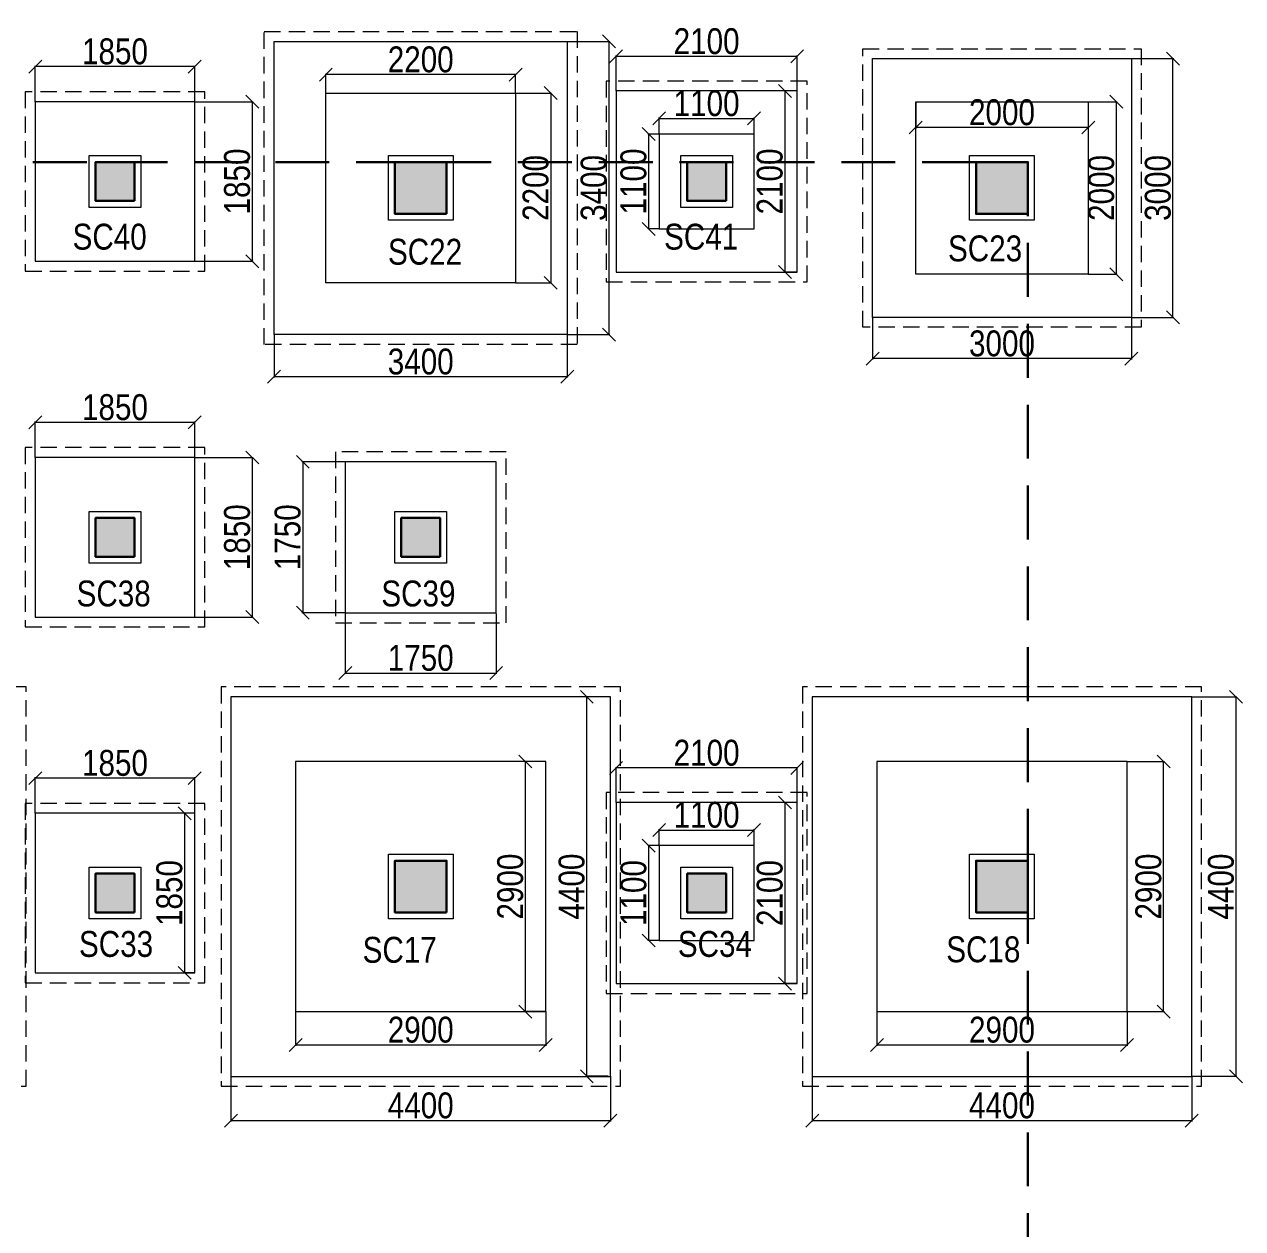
# Model space of a CAD drawing. Header units: millimetres. Extents: x 1112055 to 3390982, y -148532 to 766891.
# Drawn here: x 1999748 to 2013874, y 661146 to 675109 of the extents above; entities that cross this region are included whole.
import ezdxf

# ---------------------------------------------------------------- set-up
doc = ezdxf.new("R2010")
doc.units = ezdxf.units.MM
doc.header["$PDMODE"] = 35
doc.header["$PDSIZE"] = -25
doc.linetypes.add('DASHED2', pattern=[0.375, 0.25, -0.125])
doc.linetypes.add('Hidden', pattern=[9.525, 6.35, -3.175])
for name, color, linetype, lineweight in [('B COL. NO.', 3, 'Continuous', 20), ('B FINAL COLUMN', 1, 'Continuous', 30), ('B FOOTING', 49, 'Continuous', 20), ('B FOOTING DIM', 234, 'Continuous', 9), ('B P.C.C', 251, 'Continuous', 0)]:
    doc.layers.add(name, color=color, linetype=linetype, lineweight=lineweight)
doc.layers.add('B Pedestal', color=7, linetype='Continuous', lineweight=9, true_color=0x5c8948)
doc.layers.add('B-COL HT', color=7, linetype='Continuous', lineweight=0, true_color=0x4e4f45)
doc.styles.add('SWINC', font='swissc.ttf')
doc.dimstyles.new('BHOOMI', dxfattribs={"dimtxt": 230, "dimasz": 150, "dimexe": 10, "dimexo": 0, "dimgap": 25, "dimtad": 1, "dimdec": 0, "dimzin": 0, "dimdsep": 46, "dimtxsty": 'SWINC', "dimblk": 'OBLIQUE', "dimcen": 0.09, "dimclrd": 250, "dimclre": 250, "dimclrt": 256, "dimaunit": 1, "dimadec": 3, "dimazin": 0, "dimtfac": 1, "dimtdec": 0, "dimtofl": 0, "dimtmove": 1, "dimatfit": 3, "dimfxl": 100, "dimtolj": 1, "dimtzin": 0, "dimlwd": 9, "dimlwe": 5, "dimarcsym": 0})

# ---------------------------------------------------------------- blocks, each defined once
blk = doc.blocks.new('_Oblique')
at = {"color": 0, "linetype": 'ByBlock', "lineweight": -2}
blk.add_line((-0.5, -0.5), (0.5, 0.5), dxfattribs=at)
blk = doc.blocks.new('*D2707')
at = {"layer": 'B FOOTING DIM', "color": 250, "lineweight": 5, "ltscale": 0.5, "transparency": 16777216}
for p, q in [((2002644, 671512), (2002644, 671013)), ((2006044, 671512), (2006044, 671013)), ((2006044, 671023), (2002644, 671023))]:
    blk.add_line(p, q, dxfattribs=at)
at = {"layer": 'Defpoints', "color": 0, "transparency": 16777216}
for p in [(2002644, 671512), (2006044, 671512), (2002644, 671023)]:
    blk.add_point(p, dxfattribs=at)
at = {"layer": 'B FOOTING DIM', "color": 250, "lineweight": 5, "transparency": 16777216, "xscale": 150, "yscale": 150, "zscale": 150, "rotation": 180}
blk.add_blockref('_Oblique', (2002644, 671023), dxfattribs=at)
at = {"layer": 'B FOOTING DIM', "color": 250, "lineweight": 5, "transparency": 16777216, "xscale": 150, "yscale": 150, "zscale": 150}
blk.add_blockref('_Oblique', (2006044, 671023), dxfattribs=at)
at = {"layer": 'B FOOTING DIM', "transparency": 16777216, "insert": (2004344, 671198), "char_height": 300, "attachment_point": 5, "style": 'SWINC'}
blk.add_mtext('\\A1;3400', dxfattribs=at)
blk = doc.blocks.new('*D2708')
at = {"layer": 'B FOOTING DIM', "color": 250, "lineweight": 5, "ltscale": 0.5, "transparency": 16777216}
for p, q in [((2006044, 674912), (2006536, 674912)), ((2006526, 674912), (2006526, 671512)), ((2006044, 671512), (2006536, 671512))]:
    blk.add_line(p, q, dxfattribs=at)
at = {"layer": 'Defpoints', "color": 0, "transparency": 16777216}
for p in [(2006044, 674912), (2006044, 671512), (2006526, 671512)]:
    blk.add_point(p, dxfattribs=at)
at = {"layer": 'B FOOTING DIM', "color": 250, "lineweight": 5, "transparency": 16777216, "xscale": 150, "yscale": 150, "zscale": 150}
for p, rotation in [((2006526, 674912), 90), ((2006526, 671512), 270)]:
    blk.add_blockref('_Oblique', p, dxfattribs=dict(at, rotation=rotation))
at = {"layer": 'B FOOTING DIM', "transparency": 16777216, "insert": (2006351, 673212), "char_height": 300, "attachment_point": 5, "rotation": 90, "style": 'SWINC'}
blk.add_mtext('\\A1;3400', dxfattribs=at)
blk = doc.blocks.new('*D2709')
at = {"layer": 'B FOOTING DIM', "color": 250, "lineweight": 5, "ltscale": 0.5, "transparency": 16777216}
for p, q in [((2005444, 674312), (2005862, 674312)), ((2005852, 674312), (2005852, 672112)), ((2005444, 672112), (2005862, 672112))]:
    blk.add_line(p, q, dxfattribs=at)
at = {"layer": 'Defpoints', "color": 0, "transparency": 16777216}
for p in [(2005444, 674312), (2005444, 672112), (2005852, 672112)]:
    blk.add_point(p, dxfattribs=at)
at = {"layer": 'B FOOTING DIM', "color": 250, "lineweight": 5, "transparency": 16777216, "xscale": 150, "yscale": 150, "zscale": 150}
for p, rotation in [((2005852, 674312), 90), ((2005852, 672112), 270)]:
    blk.add_blockref('_Oblique', p, dxfattribs=dict(at, rotation=rotation))
at = {"layer": 'B FOOTING DIM', "transparency": 16777216, "insert": (2005677, 673212), "char_height": 300, "attachment_point": 5, "rotation": 90, "style": 'SWINC'}
blk.add_mtext('\\A1;2200', dxfattribs=at)
blk = doc.blocks.new('*D2710')
at = {"layer": 'B FOOTING DIM', "color": 250, "lineweight": 5, "ltscale": 0.5, "transparency": 16777216}
for p, q in [((2003244, 674312), (2003244, 674536)), ((2005444, 674526), (2003244, 674526)), ((2005444, 674312), (2005444, 674536))]:
    blk.add_line(p, q, dxfattribs=at)
at = {"layer": 'Defpoints', "color": 0, "transparency": 16777216}
for p in [(2003244, 674526), (2003244, 674312), (2005444, 674312)]:
    blk.add_point(p, dxfattribs=at)
at = {"layer": 'B FOOTING DIM', "color": 250, "lineweight": 5, "transparency": 16777216, "xscale": 150, "yscale": 150, "zscale": 150, "rotation": 180}
blk.add_blockref('_Oblique', (2003244, 674526), dxfattribs=at)
at = {"layer": 'B FOOTING DIM', "color": 250, "lineweight": 5, "transparency": 16777216, "xscale": 150, "yscale": 150, "zscale": 150}
blk.add_blockref('_Oblique', (2005444, 674526), dxfattribs=at)
at = {"layer": 'B FOOTING DIM', "transparency": 16777216, "insert": (2004344, 674701), "char_height": 300, "attachment_point": 5, "style": 'SWINC'}
blk.add_mtext('\\A1;2200', dxfattribs=at)
blk = doc.blocks.new('*D2711')
at = {"layer": 'B FOOTING DIM', "color": 250, "lineweight": 5, "ltscale": 0.5, "transparency": 16777216}
for p, q in [((2012584, 674712), (2013077, 674712)), ((2013067, 671712), (2013067, 674712)), ((2012584, 671712), (2013077, 671712))]:
    blk.add_line(p, q, dxfattribs=at)
at = {"layer": 'Defpoints', "color": 0, "transparency": 16777216}
for p in [(2012584, 674712), (2013067, 674712), (2012584, 671712)]:
    blk.add_point(p, dxfattribs=at)
at = {"layer": 'B FOOTING DIM', "color": 250, "lineweight": 5, "transparency": 16777216, "xscale": 150, "yscale": 150, "zscale": 150}
for p, rotation in [((2013067, 674712), 90), ((2013067, 671712), 270)]:
    blk.add_blockref('_Oblique', p, dxfattribs=dict(at, rotation=rotation))
at = {"layer": 'B FOOTING DIM', "transparency": 16777216, "insert": (2012892, 673212), "char_height": 300, "attachment_point": 5, "rotation": 90, "style": 'SWINC'}
blk.add_mtext('\\A1;3000', dxfattribs=at)
blk = doc.blocks.new('*D2712')
at = {"layer": 'B FOOTING DIM', "color": 250, "lineweight": 5, "ltscale": 0.5, "transparency": 16777216}
for p, q in [((2009584, 671712), (2009584, 671223)), ((2012584, 671712), (2012584, 671223)), ((2012584, 671233), (2009584, 671233))]:
    blk.add_line(p, q, dxfattribs=at)
at = {"layer": 'Defpoints', "color": 0, "transparency": 16777216}
for p in [(2009584, 671712), (2012584, 671712), (2009584, 671233)]:
    blk.add_point(p, dxfattribs=at)
at = {"layer": 'B FOOTING DIM', "color": 250, "lineweight": 5, "transparency": 16777216, "xscale": 150, "yscale": 150, "zscale": 150, "rotation": 180}
blk.add_blockref('_Oblique', (2009584, 671233), dxfattribs=at)
at = {"layer": 'B FOOTING DIM', "color": 250, "lineweight": 5, "transparency": 16777216, "xscale": 150, "yscale": 150, "zscale": 150}
blk.add_blockref('_Oblique', (2012584, 671233), dxfattribs=at)
at = {"layer": 'B FOOTING DIM', "transparency": 16777216, "insert": (2011084, 671408), "char_height": 300, "attachment_point": 5, "style": 'SWINC'}
blk.add_mtext('\\A1;3000', dxfattribs=at)
blk = doc.blocks.new('*D2713')
at = {"layer": 'B FOOTING DIM', "color": 250, "lineweight": 5, "ltscale": 0.5, "transparency": 16777216}
for p, q in [((2012084, 674212), (2012421, 674212)), ((2012411, 672212), (2012411, 674212)), ((2012084, 672212), (2012421, 672212))]:
    blk.add_line(p, q, dxfattribs=at)
at = {"layer": 'Defpoints', "color": 0, "transparency": 16777216}
for p in [(2012084, 674212), (2012411, 674212), (2012084, 672212)]:
    blk.add_point(p, dxfattribs=at)
at = {"layer": 'B FOOTING DIM', "color": 250, "lineweight": 5, "transparency": 16777216, "xscale": 150, "yscale": 150, "zscale": 150}
for p, rotation in [((2012411, 674212), 90), ((2012411, 672212), 270)]:
    blk.add_blockref('_Oblique', p, dxfattribs=dict(at, rotation=rotation))
at = {"layer": 'B FOOTING DIM', "transparency": 16777216, "insert": (2012236, 673212), "char_height": 300, "attachment_point": 5, "rotation": 90, "style": 'SWINC'}
blk.add_mtext('\\A1;2000', dxfattribs=at)
blk = doc.blocks.new('*D2714')
at = {"layer": 'B FOOTING DIM', "color": 250, "lineweight": 5, "ltscale": 0.5, "transparency": 16777216}
for p, q in [((2010084, 674212), (2010084, 673903)), ((2012084, 674212), (2012084, 673903)), ((2012084, 673913), (2010084, 673913))]:
    blk.add_line(p, q, dxfattribs=at)
at = {"layer": 'Defpoints', "color": 0, "transparency": 16777216}
for p in [(2010084, 674212), (2012084, 674212), (2010084, 673913)]:
    blk.add_point(p, dxfattribs=at)
at = {"layer": 'B FOOTING DIM', "color": 250, "lineweight": 5, "transparency": 16777216, "xscale": 150, "yscale": 150, "zscale": 150, "rotation": 180}
blk.add_blockref('_Oblique', (2010084, 673913), dxfattribs=at)
at = {"layer": 'B FOOTING DIM', "color": 250, "lineweight": 5, "transparency": 16777216, "xscale": 150, "yscale": 150, "zscale": 150}
blk.add_blockref('_Oblique', (2012084, 673913), dxfattribs=at)
at = {"layer": 'B FOOTING DIM', "transparency": 16777216, "insert": (2011084, 674088), "char_height": 300, "attachment_point": 5, "style": 'SWINC'}
blk.add_mtext('\\A1;2000', dxfattribs=at)
blk = doc.blocks.new('*D2733')
at = {"layer": 'B FOOTING DIM', "color": 250, "lineweight": 5, "ltscale": 0.5, "transparency": 16777216}
for p, q in [((2008884, 662912), (2008884, 662388)), ((2013284, 662912), (2013284, 662388)), ((2008884, 662398), (2013284, 662398))]:
    blk.add_line(p, q, dxfattribs=at)
at = {"layer": 'Defpoints', "color": 0, "transparency": 16777216}
for p in [(2008884, 662912), (2013284, 662912), (2013284, 662398)]:
    blk.add_point(p, dxfattribs=at)
at = {"layer": 'B FOOTING DIM', "color": 250, "lineweight": 5, "transparency": 16777216, "xscale": 150, "yscale": 150, "zscale": 150, "rotation": 180}
blk.add_blockref('_Oblique', (2008884, 662398), dxfattribs=at)
at = {"layer": 'B FOOTING DIM', "color": 250, "lineweight": 5, "transparency": 16777216, "xscale": 150, "yscale": 150, "zscale": 150}
blk.add_blockref('_Oblique', (2013284, 662398), dxfattribs=at)
at = {"layer": 'B FOOTING DIM', "transparency": 16777216, "insert": (2011084, 662573), "char_height": 300, "attachment_point": 5, "style": 'SWINC'}
blk.add_mtext('\\A1;4400', dxfattribs=at)
blk = doc.blocks.new('*D2734')
at = {"layer": 'B FOOTING DIM', "color": 250, "lineweight": 5, "ltscale": 0.5, "transparency": 16777216}
for p, q in [((2009634, 663662), (2009634, 663266)), ((2012534, 663662), (2012534, 663266)), ((2009634, 663276), (2012534, 663276))]:
    blk.add_line(p, q, dxfattribs=at)
at = {"layer": 'Defpoints', "color": 0, "transparency": 16777216}
for p in [(2009634, 663662), (2012534, 663662), (2012534, 663276)]:
    blk.add_point(p, dxfattribs=at)
at = {"layer": 'B FOOTING DIM', "color": 250, "lineweight": 5, "transparency": 16777216, "xscale": 150, "yscale": 150, "zscale": 150, "rotation": 180}
blk.add_blockref('_Oblique', (2009634, 663276), dxfattribs=at)
at = {"layer": 'B FOOTING DIM', "color": 250, "lineweight": 5, "transparency": 16777216, "xscale": 150, "yscale": 150, "zscale": 150}
blk.add_blockref('_Oblique', (2012534, 663276), dxfattribs=at)
at = {"layer": 'B FOOTING DIM', "transparency": 16777216, "insert": (2011084, 663451), "char_height": 300, "attachment_point": 5, "style": 'SWINC'}
blk.add_mtext('\\A1;2900', dxfattribs=at)
blk = doc.blocks.new('*D2735')
at = {"layer": 'B FOOTING DIM', "color": 250, "lineweight": 5, "ltscale": 0.5, "transparency": 16777216}
for p, q in [((2012534, 666562), (2012968, 666562)), ((2012958, 663662), (2012958, 666562)), ((2012534, 663662), (2012968, 663662))]:
    blk.add_line(p, q, dxfattribs=at)
at = {"layer": 'Defpoints', "color": 0, "transparency": 16777216}
for p in [(2012534, 666562), (2012958, 666562), (2012534, 663662)]:
    blk.add_point(p, dxfattribs=at)
at = {"layer": 'B FOOTING DIM', "color": 250, "lineweight": 5, "transparency": 16777216, "xscale": 150, "yscale": 150, "zscale": 150}
for p, rotation in [((2012958, 666562), 90), ((2012958, 663662), 270)]:
    blk.add_blockref('_Oblique', p, dxfattribs=dict(at, rotation=rotation))
at = {"layer": 'B FOOTING DIM', "transparency": 16777216, "insert": (2012783, 665112), "char_height": 300, "attachment_point": 5, "rotation": 90, "style": 'SWINC'}
blk.add_mtext('\\A1;2900', dxfattribs=at)
blk = doc.blocks.new('*D2736')
at = {"layer": 'B FOOTING DIM', "color": 250, "lineweight": 5, "ltscale": 0.5, "transparency": 16777216}
for p, q in [((2013284, 667312), (2013809, 667312)), ((2013799, 662912), (2013799, 667312)), ((2013284, 662912), (2013809, 662912))]:
    blk.add_line(p, q, dxfattribs=at)
at = {"layer": 'Defpoints', "color": 0, "transparency": 16777216}
for p in [(2013284, 667312), (2013799, 667312), (2013284, 662912)]:
    blk.add_point(p, dxfattribs=at)
at = {"layer": 'B FOOTING DIM', "color": 250, "lineweight": 5, "transparency": 16777216, "xscale": 150, "yscale": 150, "zscale": 150}
for p, rotation in [((2013799, 667312), 90), ((2013799, 662912), 270)]:
    blk.add_blockref('_Oblique', p, dxfattribs=dict(at, rotation=rotation))
at = {"layer": 'B FOOTING DIM', "transparency": 16777216, "insert": (2013624, 665112), "char_height": 300, "attachment_point": 5, "rotation": 90, "style": 'SWINC'}
blk.add_mtext('\\A1;4400', dxfattribs=at)
blk = doc.blocks.new('*D2737')
at = {"layer": 'B FOOTING DIM', "color": 250, "lineweight": 5, "ltscale": 0.5, "transparency": 16777216}
for p, q in [((2002144, 662912), (2002144, 662388)), ((2006544, 662912), (2006544, 662388)), ((2002144, 662398), (2006544, 662398))]:
    blk.add_line(p, q, dxfattribs=at)
at = {"layer": 'Defpoints', "color": 0, "transparency": 16777216}
for p in [(2002144, 662912), (2006544, 662912), (2006544, 662398)]:
    blk.add_point(p, dxfattribs=at)
at = {"layer": 'B FOOTING DIM', "color": 250, "lineweight": 5, "transparency": 16777216, "xscale": 150, "yscale": 150, "zscale": 150, "rotation": 180}
blk.add_blockref('_Oblique', (2002144, 662398), dxfattribs=at)
at = {"layer": 'B FOOTING DIM', "color": 250, "lineweight": 5, "transparency": 16777216, "xscale": 150, "yscale": 150, "zscale": 150}
blk.add_blockref('_Oblique', (2006544, 662398), dxfattribs=at)
at = {"layer": 'B FOOTING DIM', "transparency": 16777216, "insert": (2004344, 662573), "char_height": 300, "attachment_point": 5, "style": 'SWINC'}
blk.add_mtext('\\A1;4400', dxfattribs=at)
blk = doc.blocks.new('*D2738')
at = {"layer": 'B FOOTING DIM', "color": 250, "lineweight": 5, "ltscale": 0.5, "transparency": 16777216}
for p, q in [((2002894, 663662), (2002894, 663266)), ((2005794, 663662), (2005794, 663266)), ((2002894, 663276), (2005794, 663276))]:
    blk.add_line(p, q, dxfattribs=at)
at = {"layer": 'Defpoints', "color": 0, "transparency": 16777216}
for p in [(2002894, 663662), (2005794, 663662), (2005794, 663276)]:
    blk.add_point(p, dxfattribs=at)
at = {"layer": 'B FOOTING DIM', "color": 250, "lineweight": 5, "transparency": 16777216, "xscale": 150, "yscale": 150, "zscale": 150, "rotation": 180}
blk.add_blockref('_Oblique', (2002894, 663276), dxfattribs=at)
at = {"layer": 'B FOOTING DIM', "color": 250, "lineweight": 5, "transparency": 16777216, "xscale": 150, "yscale": 150, "zscale": 150}
blk.add_blockref('_Oblique', (2005794, 663276), dxfattribs=at)
at = {"layer": 'B FOOTING DIM', "transparency": 16777216, "insert": (2004344, 663451), "char_height": 300, "attachment_point": 5, "style": 'SWINC'}
blk.add_mtext('\\A1;2900', dxfattribs=at)
blk = doc.blocks.new('*D2739')
at = {"layer": 'B FOOTING DIM', "color": 250, "lineweight": 5, "ltscale": 0.5, "transparency": 16777216}
for p, q in [((2005794, 666562), (2005548, 666562)), ((2005558, 663662), (2005558, 666562)), ((2005794, 663662), (2005548, 663662))]:
    blk.add_line(p, q, dxfattribs=at)
at = {"layer": 'Defpoints', "color": 0, "transparency": 16777216}
for p in [(2005558, 666562), (2005794, 666562), (2005794, 663662)]:
    blk.add_point(p, dxfattribs=at)
at = {"layer": 'B FOOTING DIM', "color": 250, "lineweight": 5, "transparency": 16777216, "xscale": 150, "yscale": 150, "zscale": 150}
for p, rotation in [((2005558, 666562), 90), ((2005558, 663662), 270)]:
    blk.add_blockref('_Oblique', p, dxfattribs=dict(at, rotation=rotation))
at = {"layer": 'B FOOTING DIM', "transparency": 16777216, "insert": (2005383, 665112), "char_height": 300, "attachment_point": 5, "rotation": 90, "style": 'SWINC'}
blk.add_mtext('\\A1;2900', dxfattribs=at)
blk = doc.blocks.new('*D2740')
at = {"layer": 'B FOOTING DIM', "color": 250, "lineweight": 5, "ltscale": 0.5, "transparency": 16777216}
for p, q in [((2006518, 667312), (2006260, 667312)), ((2006270, 662912), (2006270, 667312)), ((2006518, 662912), (2006260, 662912))]:
    blk.add_line(p, q, dxfattribs=at)
at = {"layer": 'Defpoints', "color": 0, "transparency": 16777216}
for p in [(2006270, 667312), (2006518, 667312), (2006518, 662912)]:
    blk.add_point(p, dxfattribs=at)
at = {"layer": 'B FOOTING DIM', "color": 250, "lineweight": 5, "transparency": 16777216, "xscale": 150, "yscale": 150, "zscale": 150}
for p, rotation in [((2006270, 667312), 90), ((2006270, 662912), 270)]:
    blk.add_blockref('_Oblique', p, dxfattribs=dict(at, rotation=rotation))
at = {"layer": 'B FOOTING DIM', "transparency": 16777216, "insert": (2006095, 665112), "char_height": 300, "attachment_point": 5, "rotation": 90, "style": 'SWINC'}
blk.add_mtext('\\A1;4400', dxfattribs=at)
blk = doc.blocks.new('*D2767')
at = {"layer": 'B FOOTING DIM', "color": 250, "lineweight": 5, "ltscale": 0.5, "transparency": 16777216}
for p, q in [((1999874, 665962), (1999874, 666379)), ((2001724, 666369), (1999874, 666369)), ((2001724, 665962), (2001724, 666379))]:
    blk.add_line(p, q, dxfattribs=at)
at = {"layer": 'Defpoints', "color": 0, "transparency": 16777216}
for p in [(1999874, 666369), (1999874, 665962), (2001724, 665962)]:
    blk.add_point(p, dxfattribs=at)
at = {"layer": 'B FOOTING DIM', "color": 250, "lineweight": 5, "transparency": 16777216, "xscale": 150, "yscale": 150, "zscale": 150, "rotation": 180}
blk.add_blockref('_Oblique', (1999874, 666369), dxfattribs=at)
at = {"layer": 'B FOOTING DIM', "color": 250, "lineweight": 5, "transparency": 16777216, "xscale": 150, "yscale": 150, "zscale": 150}
blk.add_blockref('_Oblique', (2001724, 666369), dxfattribs=at)
at = {"layer": 'B FOOTING DIM', "transparency": 16777216, "insert": (2000799, 666544), "char_height": 300, "attachment_point": 5, "style": 'SWINC'}
blk.add_mtext('\\A1;1850', dxfattribs=at)
blk = doc.blocks.new('*D2768')
at = {"layer": 'B FOOTING DIM', "color": 250, "lineweight": 5, "ltscale": 0.5, "transparency": 16777216}
for p, q in [((2001724, 665962), (2001596, 665962)), ((2001606, 665962), (2001606, 664112)), ((2001724, 664112), (2001596, 664112))]:
    blk.add_line(p, q, dxfattribs=at)
at = {"layer": 'Defpoints', "color": 0, "transparency": 16777216}
for p in [(2001724, 665962), (2001606, 664112), (2001724, 664112)]:
    blk.add_point(p, dxfattribs=at)
at = {"layer": 'B FOOTING DIM', "color": 250, "lineweight": 5, "transparency": 16777216, "xscale": 150, "yscale": 150, "zscale": 150}
for p, rotation in [((2001606, 665962), 90), ((2001606, 664112), 270)]:
    blk.add_blockref('_Oblique', p, dxfattribs=dict(at, rotation=rotation))
at = {"layer": 'B FOOTING DIM', "transparency": 16777216, "insert": (2001431, 665037), "char_height": 300, "attachment_point": 5, "rotation": 90, "style": 'SWINC'}
blk.add_mtext('\\A1;1850', dxfattribs=at)
blk = doc.blocks.new('*D2769')
at = {"layer": 'B FOOTING DIM', "color": 250, "lineweight": 5, "ltscale": 0.5, "transparency": 16777216}
for p, q in [((1999874, 670087), (1999874, 670504)), ((2001724, 670494), (1999874, 670494)), ((2001724, 670087), (2001724, 670504))]:
    blk.add_line(p, q, dxfattribs=at)
at = {"layer": 'Defpoints', "color": 0, "transparency": 16777216}
for p in [(1999874, 670494), (1999874, 670087), (2001724, 670087)]:
    blk.add_point(p, dxfattribs=at)
at = {"layer": 'B FOOTING DIM', "color": 250, "lineweight": 5, "transparency": 16777216, "xscale": 150, "yscale": 150, "zscale": 150, "rotation": 180}
blk.add_blockref('_Oblique', (1999874, 670494), dxfattribs=at)
at = {"layer": 'B FOOTING DIM', "color": 250, "lineweight": 5, "transparency": 16777216, "xscale": 150, "yscale": 150, "zscale": 150}
blk.add_blockref('_Oblique', (2001724, 670494), dxfattribs=at)
at = {"layer": 'B FOOTING DIM', "transparency": 16777216, "insert": (2000799, 670669), "char_height": 300, "attachment_point": 5, "style": 'SWINC'}
blk.add_mtext('\\A1;1850', dxfattribs=at)
blk = doc.blocks.new('*D2770')
at = {"layer": 'B FOOTING DIM', "color": 250, "lineweight": 5, "ltscale": 0.5, "transparency": 16777216}
for p, q in [((2001724, 670087), (2002401, 670087)), ((2002391, 670087), (2002391, 668237)), ((2001724, 668237), (2002401, 668237))]:
    blk.add_line(p, q, dxfattribs=at)
at = {"layer": 'Defpoints', "color": 0, "transparency": 16777216}
for p in [(2001724, 670087), (2001724, 668237), (2002391, 668237)]:
    blk.add_point(p, dxfattribs=at)
at = {"layer": 'B FOOTING DIM', "color": 250, "lineweight": 5, "transparency": 16777216, "xscale": 150, "yscale": 150, "zscale": 150}
for p, rotation in [((2002391, 670087), 90), ((2002391, 668237), 270)]:
    blk.add_blockref('_Oblique', p, dxfattribs=dict(at, rotation=rotation))
at = {"layer": 'B FOOTING DIM', "transparency": 16777216, "insert": (2002216, 669162), "char_height": 300, "attachment_point": 5, "rotation": 90, "style": 'SWINC'}
blk.add_mtext('\\A1;1850', dxfattribs=at)
blk = doc.blocks.new('*D2771')
at = {"layer": 'B FOOTING DIM', "color": 250, "lineweight": 5, "ltscale": 0.5, "transparency": 16777216}
for p, q in [((1999874, 674212), (1999874, 674629)), ((2001724, 674619), (1999874, 674619)), ((2001724, 674212), (2001724, 674629))]:
    blk.add_line(p, q, dxfattribs=at)
at = {"layer": 'Defpoints', "color": 0, "transparency": 16777216}
for p in [(1999874, 674619), (1999874, 674212), (2001724, 674212)]:
    blk.add_point(p, dxfattribs=at)
at = {"layer": 'B FOOTING DIM', "color": 250, "lineweight": 5, "transparency": 16777216, "xscale": 150, "yscale": 150, "zscale": 150, "rotation": 180}
blk.add_blockref('_Oblique', (1999874, 674619), dxfattribs=at)
at = {"layer": 'B FOOTING DIM', "color": 250, "lineweight": 5, "transparency": 16777216, "xscale": 150, "yscale": 150, "zscale": 150}
blk.add_blockref('_Oblique', (2001724, 674619), dxfattribs=at)
at = {"layer": 'B FOOTING DIM', "transparency": 16777216, "insert": (2000799, 674794), "char_height": 300, "attachment_point": 5, "style": 'SWINC'}
blk.add_mtext('\\A1;1850', dxfattribs=at)
blk = doc.blocks.new('*D2772')
at = {"layer": 'B FOOTING DIM', "color": 250, "lineweight": 5, "ltscale": 0.5, "transparency": 16777216}
for p, q in [((2001724, 674212), (2002401, 674212)), ((2002391, 674212), (2002391, 672362)), ((2001724, 672362), (2002401, 672362))]:
    blk.add_line(p, q, dxfattribs=at)
at = {"layer": 'Defpoints', "color": 0, "transparency": 16777216}
for p in [(2001724, 674212), (2001724, 672362), (2002391, 672362)]:
    blk.add_point(p, dxfattribs=at)
at = {"layer": 'B FOOTING DIM', "color": 250, "lineweight": 5, "transparency": 16777216, "xscale": 150, "yscale": 150, "zscale": 150}
for p, rotation in [((2002391, 674212), 90), ((2002391, 672362), 270)]:
    blk.add_blockref('_Oblique', p, dxfattribs=dict(at, rotation=rotation))
at = {"layer": 'B FOOTING DIM', "transparency": 16777216, "insert": (2002216, 673287), "char_height": 300, "attachment_point": 5, "rotation": 90, "style": 'SWINC'}
blk.add_mtext('\\A1;1850', dxfattribs=at)
blk = doc.blocks.new('*D2777')
at = {"layer": 'B FOOTING DIM', "color": 250, "lineweight": 5, "ltscale": 0.5, "transparency": 16777216}
for p, q in [((2006609, 666087), (2006609, 666497)), ((2008709, 666487), (2006609, 666487)), ((2008709, 666087), (2008709, 666497))]:
    blk.add_line(p, q, dxfattribs=at)
at = {"layer": 'Defpoints', "color": 0, "transparency": 16777216}
for p in [(2006609, 666487), (2006609, 666087), (2008709, 666087)]:
    blk.add_point(p, dxfattribs=at)
at = {"layer": 'B FOOTING DIM', "color": 250, "lineweight": 5, "transparency": 16777216, "xscale": 150, "yscale": 150, "zscale": 150, "rotation": 180}
blk.add_blockref('_Oblique', (2006609, 666487), dxfattribs=at)
at = {"layer": 'B FOOTING DIM', "color": 250, "lineweight": 5, "transparency": 16777216, "xscale": 150, "yscale": 150, "zscale": 150}
blk.add_blockref('_Oblique', (2008709, 666487), dxfattribs=at)
at = {"layer": 'B FOOTING DIM', "transparency": 16777216, "insert": (2007659, 666662), "char_height": 300, "attachment_point": 5, "style": 'SWINC'}
blk.add_mtext('\\A1;2100', dxfattribs=at)
blk = doc.blocks.new('*D2778')
at = {"layer": 'B FOOTING DIM', "color": 250, "lineweight": 5, "ltscale": 0.5, "transparency": 16777216}
for p, q in [((2008709, 666087), (2008557, 666087)), ((2008567, 666087), (2008567, 663987)), ((2008709, 663987), (2008557, 663987))]:
    blk.add_line(p, q, dxfattribs=at)
at = {"layer": 'Defpoints', "color": 0, "transparency": 16777216}
for p in [(2008709, 666087), (2008567, 663987), (2008709, 663987)]:
    blk.add_point(p, dxfattribs=at)
at = {"layer": 'B FOOTING DIM', "color": 250, "lineweight": 5, "transparency": 16777216, "xscale": 150, "yscale": 150, "zscale": 150}
for p, rotation in [((2008567, 666087), 90), ((2008567, 663987), 270)]:
    blk.add_blockref('_Oblique', p, dxfattribs=dict(at, rotation=rotation))
at = {"layer": 'B FOOTING DIM', "transparency": 16777216, "insert": (2008392, 665037), "char_height": 300, "attachment_point": 5, "rotation": 90, "style": 'SWINC'}
blk.add_mtext('\\A1;2100', dxfattribs=at)
blk = doc.blocks.new('*D2779')
at = {"layer": 'B FOOTING DIM', "color": 250, "lineweight": 5, "ltscale": 0.5, "transparency": 16777216}
for p, q in [((2006609, 674337), (2006609, 674747)), ((2008709, 674737), (2006609, 674737)), ((2008709, 674337), (2008709, 674747))]:
    blk.add_line(p, q, dxfattribs=at)
at = {"layer": 'Defpoints', "color": 0, "transparency": 16777216}
for p in [(2006609, 674737), (2006609, 674337), (2008709, 674337)]:
    blk.add_point(p, dxfattribs=at)
at = {"layer": 'B FOOTING DIM', "color": 250, "lineweight": 5, "transparency": 16777216, "xscale": 150, "yscale": 150, "zscale": 150, "rotation": 180}
blk.add_blockref('_Oblique', (2006609, 674737), dxfattribs=at)
at = {"layer": 'B FOOTING DIM', "color": 250, "lineweight": 5, "transparency": 16777216, "xscale": 150, "yscale": 150, "zscale": 150}
blk.add_blockref('_Oblique', (2008709, 674737), dxfattribs=at)
at = {"layer": 'B FOOTING DIM', "transparency": 16777216, "insert": (2007659, 674912), "char_height": 300, "attachment_point": 5, "style": 'SWINC'}
blk.add_mtext('\\A1;2100', dxfattribs=at)
blk = doc.blocks.new('*D2780')
at = {"layer": 'B FOOTING DIM', "color": 250, "lineweight": 5, "ltscale": 0.5, "transparency": 16777216}
for p, q in [((2008709, 674337), (2008557, 674337)), ((2008567, 674337), (2008567, 672237)), ((2008709, 672237), (2008557, 672237))]:
    blk.add_line(p, q, dxfattribs=at)
at = {"layer": 'Defpoints', "color": 0, "transparency": 16777216}
for p in [(2008709, 674337), (2008567, 672237), (2008709, 672237)]:
    blk.add_point(p, dxfattribs=at)
at = {"layer": 'B FOOTING DIM', "color": 250, "lineweight": 5, "transparency": 16777216, "xscale": 150, "yscale": 150, "zscale": 150}
for p, rotation in [((2008567, 674337), 90), ((2008567, 672237), 270)]:
    blk.add_blockref('_Oblique', p, dxfattribs=dict(at, rotation=rotation))
at = {"layer": 'B FOOTING DIM', "transparency": 16777216, "insert": (2008392, 673287), "char_height": 300, "attachment_point": 5, "rotation": 90, "style": 'SWINC'}
blk.add_mtext('\\A1;2100', dxfattribs=at)
blk = doc.blocks.new('*D2785')
at = {"layer": 'B FOOTING DIM', "color": 250, "lineweight": 5, "ltscale": 0.5, "transparency": 16777216}
for p, q in [((2007109, 665587), (2007109, 665778)), ((2007109, 665768), (2008209, 665768)), ((2008209, 665587), (2008209, 665778))]:
    blk.add_line(p, q, dxfattribs=at)
at = {"layer": 'Defpoints', "color": 0, "transparency": 16777216}
for p in [(2008209, 665768), (2007109, 665587), (2008209, 665587)]:
    blk.add_point(p, dxfattribs=at)
at = {"layer": 'B FOOTING DIM', "color": 250, "lineweight": 5, "transparency": 16777216, "xscale": 150, "yscale": 150, "zscale": 150, "rotation": 180}
blk.add_blockref('_Oblique', (2007109, 665768), dxfattribs=at)
at = {"layer": 'B FOOTING DIM', "color": 250, "lineweight": 5, "transparency": 16777216, "xscale": 150, "yscale": 150, "zscale": 150}
blk.add_blockref('_Oblique', (2008209, 665768), dxfattribs=at)
at = {"layer": 'B FOOTING DIM', "transparency": 16777216, "insert": (2007659, 665943), "char_height": 300, "attachment_point": 5, "style": 'SWINC'}
blk.add_mtext('\\A1;1100', dxfattribs=at)
blk = doc.blocks.new('*D2786')
at = {"layer": 'B FOOTING DIM', "color": 250, "lineweight": 5, "ltscale": 0.5, "transparency": 16777216}
for p, q in [((2007109, 665587), (2006977, 665587)), ((2006987, 665587), (2006987, 664487)), ((2007109, 664487), (2006977, 664487))]:
    blk.add_line(p, q, dxfattribs=at)
at = {"layer": 'Defpoints', "color": 0, "transparency": 16777216}
for p in [(2007109, 665587), (2006987, 664487), (2007109, 664487)]:
    blk.add_point(p, dxfattribs=at)
at = {"layer": 'B FOOTING DIM', "color": 250, "lineweight": 5, "transparency": 16777216, "xscale": 150, "yscale": 150, "zscale": 150}
for p, rotation in [((2006987, 665587), 90), ((2006987, 664487), 270)]:
    blk.add_blockref('_Oblique', p, dxfattribs=dict(at, rotation=rotation))
at = {"layer": 'B FOOTING DIM', "transparency": 16777216, "insert": (2006812, 665037), "char_height": 300, "attachment_point": 5, "rotation": 90, "style": 'SWINC'}
blk.add_mtext('\\A1;1100', dxfattribs=at)
blk = doc.blocks.new('*D2787')
at = {"layer": 'B FOOTING DIM', "color": 250, "lineweight": 5, "ltscale": 0.5, "transparency": 16777216}
for p, q in [((2007109, 673837), (2007109, 674028)), ((2007109, 674018), (2008209, 674018)), ((2008209, 673837), (2008209, 674028))]:
    blk.add_line(p, q, dxfattribs=at)
at = {"layer": 'Defpoints', "color": 0, "transparency": 16777216}
for p in [(2008209, 674018), (2007109, 673837), (2008209, 673837)]:
    blk.add_point(p, dxfattribs=at)
at = {"layer": 'B FOOTING DIM', "color": 250, "lineweight": 5, "transparency": 16777216, "xscale": 150, "yscale": 150, "zscale": 150, "rotation": 180}
blk.add_blockref('_Oblique', (2007109, 674018), dxfattribs=at)
at = {"layer": 'B FOOTING DIM', "color": 250, "lineweight": 5, "transparency": 16777216, "xscale": 150, "yscale": 150, "zscale": 150}
blk.add_blockref('_Oblique', (2008209, 674018), dxfattribs=at)
at = {"layer": 'B FOOTING DIM', "transparency": 16777216, "insert": (2007659, 674193), "char_height": 300, "attachment_point": 5, "style": 'SWINC'}
blk.add_mtext('\\A1;1100', dxfattribs=at)
blk = doc.blocks.new('*D2788')
at = {"layer": 'B FOOTING DIM', "color": 250, "lineweight": 5, "ltscale": 0.5, "transparency": 16777216}
for p, q in [((2007109, 673837), (2006977, 673837)), ((2006987, 673837), (2006987, 672737)), ((2007109, 672737), (2006977, 672737))]:
    blk.add_line(p, q, dxfattribs=at)
at = {"layer": 'Defpoints', "color": 0, "transparency": 16777216}
for p in [(2007109, 673837), (2006987, 672737), (2007109, 672737)]:
    blk.add_point(p, dxfattribs=at)
at = {"layer": 'B FOOTING DIM', "color": 250, "lineweight": 5, "transparency": 16777216, "xscale": 150, "yscale": 150, "zscale": 150}
for p, rotation in [((2006987, 673837), 90), ((2006987, 672737), 270)]:
    blk.add_blockref('_Oblique', p, dxfattribs=dict(at, rotation=rotation))
at = {"layer": 'B FOOTING DIM', "transparency": 16777216, "insert": (2006812, 673287), "char_height": 300, "attachment_point": 5, "rotation": 90, "style": 'SWINC'}
blk.add_mtext('\\A1;1100', dxfattribs=at)
blk = doc.blocks.new('*D2833')
at = {"layer": 'B FOOTING DIM', "color": 250, "lineweight": 5, "ltscale": 0.5, "transparency": 16777216}
for p, q in [((2003469, 668280), (2003469, 667577)), ((2005219, 668280), (2005219, 667577)), ((2003469, 667587), (2005219, 667587))]:
    blk.add_line(p, q, dxfattribs=at)
at = {"layer": 'Defpoints', "color": 0, "transparency": 16777216}
for p in [(2003469, 668280), (2005219, 668280), (2005219, 667587)]:
    blk.add_point(p, dxfattribs=at)
at = {"layer": 'B FOOTING DIM', "color": 250, "lineweight": 5, "transparency": 16777216, "xscale": 150, "yscale": 150, "zscale": 150, "rotation": 180}
blk.add_blockref('_Oblique', (2003469, 667587), dxfattribs=at)
at = {"layer": 'B FOOTING DIM', "color": 250, "lineweight": 5, "transparency": 16777216, "xscale": 150, "yscale": 150, "zscale": 150}
blk.add_blockref('_Oblique', (2005219, 667587), dxfattribs=at)
at = {"layer": 'B FOOTING DIM', "transparency": 16777216, "insert": (2004344, 667762), "char_height": 300, "attachment_point": 5, "style": 'SWINC'}
blk.add_mtext('\\A1;1750', dxfattribs=at)
blk = doc.blocks.new('*D2834')
at = {"layer": 'B FOOTING DIM', "color": 250, "lineweight": 5, "ltscale": 0.5, "transparency": 16777216}
for p, q in [((2003469, 670037), (2002967, 670037)), ((2002977, 670037), (2002977, 668287)), ((2003469, 668287), (2002967, 668287))]:
    blk.add_line(p, q, dxfattribs=at)
at = {"layer": 'Defpoints', "color": 0, "transparency": 16777216}
for p in [(2003469, 670037), (2002977, 668287), (2003469, 668287)]:
    blk.add_point(p, dxfattribs=at)
at = {"layer": 'B FOOTING DIM', "color": 250, "lineweight": 5, "transparency": 16777216, "xscale": 150, "yscale": 150, "zscale": 150}
for p, rotation in [((2002977, 670037), 90), ((2002977, 668287), 270)]:
    blk.add_blockref('_Oblique', p, dxfattribs=dict(at, rotation=rotation))
at = {"layer": 'B FOOTING DIM', "transparency": 16777216, "insert": (2002802, 669162), "char_height": 300, "attachment_point": 5, "rotation": 90, "style": 'SWINC'}
blk.add_mtext('\\A1;1750', dxfattribs=at)

msp = doc.modelspace()

# ---------------------------------------------------------------- hatches: boundary and pattern name
at = {"layer": 'B-COL HT', "lineweight": 0}
h = msp.add_hatch(color=250, dxfattribs=at)
h.dxf.hatch_style = 1
h.paths.add_polyline_path([(2000574.1, 673061.9), (2000574.1, 673511.9), (2001024.1, 673511.9), (2001024.1, 673061.9)])
h = msp.add_hatch(color=250, dxfattribs=at)
h.dxf.hatch_style = 1
h.paths.add_polyline_path([(2004644.1, 672911.9), (2004044.1, 672911.9), (2004044.1, 673511.9), (2004644.1, 673511.9)])
h = msp.add_hatch(color=250, dxfattribs=at)
h.dxf.hatch_style = 1
h.paths.add_polyline_path([(2007434.1, 673061.9), (2007434.1, 673511.9), (2007884.1, 673511.9), (2007884.1, 673061.9)])
h = msp.add_hatch(color=250, dxfattribs=at)
h.dxf.hatch_style = 1
h.paths.add_polyline_path([(2011384.1, 672911.9), (2010784.1, 672911.9), (2010784.1, 673511.9), (2011384.1, 673511.9)])
h = msp.add_hatch(color=250, dxfattribs=at)
h.dxf.hatch_style = 1
h.paths.add_polyline_path([(2000574.1, 668936.9), (2000574.1, 669386.9), (2001024.1, 669386.9), (2001024.1, 668936.9)])
h = msp.add_hatch(color=250, dxfattribs=at)
h.dxf.hatch_style = 1
h.paths.add_polyline_path([(2004119.1, 668936.9), (2004119.1, 669386.9), (2004569.1, 669386.9), (2004569.1, 668936.9)])
h = msp.add_hatch(color=250, dxfattribs=at)
h.dxf.hatch_style = 1
h.paths.add_polyline_path([(2004644.1, 664811.9), (2004044.1, 664811.9), (2004044.1, 665411.9), (2004644.1, 665411.9)])
h = msp.add_hatch(color=250, dxfattribs=at)
h.dxf.hatch_style = 1
h.paths.add_polyline_path([(2011384.1, 664811.9), (2010784.1, 664811.9), (2010784.1, 665411.9), (2011384.1, 665411.9)])
h = msp.add_hatch(color=250, dxfattribs=at)
h.dxf.hatch_style = 1
h.paths.add_polyline_path([(2000574.1, 664811.9), (2000574.1, 665261.9), (2001024.1, 665261.9), (2001024.1, 664811.9)])
h = msp.add_hatch(color=250, dxfattribs=at)
h.dxf.hatch_style = 1
h.paths.add_polyline_path([(2007434.1, 664811.9), (2007434.1, 665261.9), (2007884.1, 665261.9), (2007884.1, 664811.9)])

# ---------------------------------------------------------------- linework, layer by layer
at = {"color": 16, "linetype": 'DASHED2', "lineweight": 30, "ltscale": 2500}
msp.add_lwpolyline([(1985784.1, 673511.9), (2011384.1, 673511.9), (2011384.1, 645561.9), (2013784.1, 645561.9), (2013784.1, 645111.9), (1985784.1, 645111.9), (1985784.1, 673511.9)], dxfattribs=at)
at = {"layer": 'B FINAL COLUMN', "color": 11, "lineweight": 30}
for points in [[(2001024.1, 673061.9), (2000574.1, 673061.9), (2000574.1, 673511.9), (2001024.1, 673511.9)], [(2007884.1, 673061.9), (2007434.1, 673061.9), (2007434.1, 673511.9), (2007884.1, 673511.9)], [(2001024.1, 668936.9), (2000574.1, 668936.9), (2000574.1, 669386.9), (2001024.1, 669386.9)], [(2001024.1, 664811.9), (2000574.1, 664811.9), (2000574.1, 665261.9), (2001024.1, 665261.9)], [(2007884.1, 664811.9), (2007434.1, 664811.9), (2007434.1, 665261.9), (2007884.1, 665261.9)]]:
    msp.add_lwpolyline(points, close=True, dxfattribs=at)
at = {"layer": 'B FINAL COLUMN', "color": 1, "lineweight": 30}
for points in [[(2004644.1, 672911.9), (2004044.1, 672911.9), (2004044.1, 673511.9), (2004644.1, 673511.9)], [(2011384.1, 672911.9), (2010784.1, 672911.9), (2010784.1, 673511.9), (2011384.1, 673511.9)], [(2004644.1, 664811.9), (2004044.1, 664811.9), (2004044.1, 665411.9), (2004644.1, 665411.9)], [(2011384.1, 664811.9), (2010784.1, 664811.9), (2010784.1, 665411.9), (2011384.1, 665411.9)]]:
    msp.add_lwpolyline(points, close=True, dxfattribs=at)
at = {"layer": 'B FINAL COLUMN', "color": 5, "lineweight": 30}
msp.add_lwpolyline([(2004569.1, 668936.9), (2004119.1, 668936.9), (2004119.1, 669386.9), (2004569.1, 669386.9)], close=True, dxfattribs=at)
at = {"layer": 'B FOOTING'}
for points in [[(2002644.1, 674911.9), (2006044.1, 674911.9), (2006044.1, 671511.9), (2002644.1, 671511.9)], [(2009584.1, 674711.9), (2012584.1, 674711.9), (2012584.1, 671711.9), (2009584.1, 671711.9)], [(2003244.1, 674311.9), (2005444.1, 674311.9), (2005444.1, 672111.9), (2003244.1, 672111.9)], [(2006609.1, 672236.9), (2008709.1, 672236.9), (2008709.1, 674336.9), (2006609.1, 674336.9)], [(1999874.1, 672361.9), (2001724.1, 672361.9), (2001724.1, 674211.9), (1999874.1, 674211.9)], [(2010084.1, 674211.9), (2012084.1, 674211.9), (2012084.1, 672211.9), (2010084.1, 672211.9)], [(2007109.1, 672736.9), (2008209.1, 672736.9), (2008209.1, 673836.9), (2007109.1, 673836.9)], [(1999874.1, 668236.9), (2001724.1, 668236.9), (2001724.1, 670086.9), (1999874.1, 670086.9)], [(2003469.1, 668286.9), (2005219.1, 668286.9), (2005219.1, 670036.9), (2003469.1, 670036.9)], [(2002144.1, 662911.9), (2006544.1, 662911.9), (2006544.1, 667311.9), (2002144.1, 667311.9)], [(2008884.1, 662911.9), (2013284.1, 662911.9), (2013284.1, 667311.9), (2008884.1, 667311.9)], [(2002894.1, 663661.9), (2005794.1, 663661.9), (2005794.1, 666561.9), (2002894.1, 666561.9)], [(2009634.1, 663661.9), (2012534.1, 663661.9), (2012534.1, 666561.9), (2009634.1, 666561.9)], [(2006609.1, 663986.9), (2008709.1, 663986.9), (2008709.1, 666086.9), (2006609.1, 666086.9)], [(1999874.1, 664111.9), (2001724.1, 664111.9), (2001724.1, 665961.9), (1999874.1, 665961.9)], [(2007109.1, 664486.9), (2008209.1, 664486.9), (2008209.1, 665586.9), (2007109.1, 665586.9)]]:
    msp.add_lwpolyline(points, close=True, dxfattribs=at)
at = {"layer": 'B P.C.C', "color": 250, "linetype": 'Hidden', "lineweight": 0, "ltscale": 30}
for points in [[(2002529.1, 675026.9), (2006159.1, 675026.9), (2006159.1, 671396.9), (2002529.1, 671396.9)], [(2009469.1, 674826.9), (2012699.1, 674826.9), (2012699.1, 671596.9), (2009469.1, 671596.9)], [(2006494.1, 672121.9), (2008824.1, 672121.9), (2008824.1, 674451.9), (2006494.1, 674451.9)], [(1999759.1, 672246.9), (2001839.1, 672246.9), (2001839.1, 674326.9), (1999759.1, 674326.9)], [(1999759.1, 668121.9), (2001839.1, 668121.9), (2001839.1, 670201.9), (1999759.1, 670201.9)], [(2003354.1, 668171.9), (2005334.1, 668171.9), (2005334.1, 670151.9), (2003354.1, 670151.9)], [(1995139.1, 662796.9), (1999769.1, 662796.9), (1999769.1, 667426.9), (1995139.1, 667426.9)], [(2002029.1, 662796.9), (2006659.1, 662796.9), (2006659.1, 667426.9), (2002029.1, 667426.9)], [(2008769.1, 662796.9), (2013399.1, 662796.9), (2013399.1, 667426.9), (2008769.1, 667426.9)], [(2006494.1, 663871.9), (2008824.1, 663871.9), (2008824.1, 666201.9), (2006494.1, 666201.9)], [(1999759.1, 663996.9), (2001839.1, 663996.9), (2001839.1, 666076.9), (1999759.1, 666076.9)]]:
    msp.add_lwpolyline(points, close=True, dxfattribs=at)
at = {"layer": 'B Pedestal', "color": 87, "lineweight": 9}
for points in [[(2001099.1, 672986.9), (2000499.1, 672986.9), (2000499.1, 673586.9), (2001099.1, 673586.9)], [(2004719.1, 672836.9), (2003969.1, 672836.9), (2003969.1, 673586.9), (2004719.1, 673586.9)], [(2007959.1, 672986.9), (2007359.1, 672986.9), (2007359.1, 673586.9), (2007959.1, 673586.9)], [(2011459.1, 672836.9), (2010709.1, 672836.9), (2010709.1, 673586.9), (2011459.1, 673586.9)], [(2001099.1, 668861.9), (2000499.1, 668861.9), (2000499.1, 669461.9), (2001099.1, 669461.9)], [(2004644.1, 668861.9), (2004044.1, 668861.9), (2004044.1, 669461.9), (2004644.1, 669461.9)], [(2004719.1, 664736.9), (2003969.1, 664736.9), (2003969.1, 665486.9), (2004719.1, 665486.9)], [(2011459.1, 664736.9), (2010709.1, 664736.9), (2010709.1, 665486.9), (2011459.1, 665486.9)], [(2001099.1, 664736.9), (2000499.1, 664736.9), (2000499.1, 665336.9), (2001099.1, 665336.9)], [(2007959.1, 664736.9), (2007359.1, 664736.9), (2007359.1, 665336.9), (2007959.1, 665336.9)]]:
    msp.add_lwpolyline(points, close=True, dxfattribs=at)

# ---------------------------------------------------------------- texts
at = {"layer": 'B COL. NO.', "style": 'SWINC'}
for s, p in [('SC40', (2000307.6, 672497.3)), ('SC41', (2007166.3, 672497.3)), ('SC22', (2003964.6, 672322.7)), ('SC23', (2010458.4, 672361.3)), ('SC38', (2000354.1, 668360.3)), ('SC39', (2003887.7, 668360.3)), ('SC33', (2000382, 664297)), ('SC17', (2003670.9, 664229)), ('SC34', (2007325.8, 664297)), ('SC18', (2010438.2, 664234.5))]:
    msp.add_text(s, height=300, dxfattribs=at).set_placement(p)

# ---------------------------------------------------------------- dimensions: what is measured, and where the dimension line sits
at = {"layer": 'B FOOTING DIM', "color": 250, "ltscale": 0.5}
for base, p1, p2, picture, middle in [((2006609.1, 674736.9), (2008709.1, 674336.9), (2006609.1, 674336.9), '*D2779', (2007659.1, 674911.9)), ((1999874.1, 674618.7), (2001724.1, 674211.9), (1999874.1, 674211.9), '*D2771', (2000799.1, 674793.7)), ((2003244.1, 674525.8), (2005444.1, 674311.9), (2003244.1, 674311.9), '*D2710', (2004344.1, 674700.8)), ((2008209.1, 674017.7), (2007109.1, 673836.9), (2008209.1, 673836.9), '*D2787', (2007659.1, 674192.7)), ((2010084.1, 673913.5), (2012084.1, 674211.9), (2010084.1, 674211.9), '*D2714', (2011084.1, 674088.5)), ((2009584.1, 671232.6), (2012584.1, 671711.9), (2009584.1, 671711.9), '*D2712', (2011084.1, 671407.6)), ((2002644.1, 671023.4), (2006044.1, 671511.9), (2002644.1, 671511.9), '*D2707', (2004344.1, 671198.4)), ((1999874.1, 670493.7), (2001724.1, 670086.9), (1999874.1, 670086.9), '*D2769', (2000799.1, 670668.7)), ((2005219.1, 667586.6), (2003469.1, 668280.1), (2005219.1, 668280.1), '*D2833', (2004344.1, 667761.6)), ((2006609.1, 666486.9), (2008709.1, 666086.9), (2006609.1, 666086.9), '*D2777', (2007659.1, 666661.9)), ((1999874.1, 666368.7), (2001724.1, 665961.9), (1999874.1, 665961.9), '*D2767', (2000799.1, 666543.7)), ((2008209.1, 665767.7), (2007109.1, 665586.9), (2008209.1, 665586.9), '*D2785', (2007659.1, 665942.7)), ((2005794.1, 663276.5), (2002894.1, 663661.9), (2005794.1, 663661.9), '*D2738', (2004344.1, 663451.5)), ((2012534.1, 663276.5), (2009634.1, 663661.9), (2012534.1, 663661.9), '*D2734', (2011084.1, 663451.5)), ((2006544.1, 662398), (2002144.1, 662911.9), (2006544.1, 662911.9), '*D2737', (2004344.1, 662573)), ((2013284.1, 662398), (2008884.1, 662911.9), (2013284.1, 662911.9), '*D2733', (2011084.1, 662573))]:
    dim = msp.add_linear_dim(base=base, p1=p1, p2=p2, dimstyle='BHOOMI', override={"dimtxt": 300, "dimlwd": 5}, dxfattribs=at)
    dim.commit()
    dim.dimension.update_dxf_attribs({"geometry": picture, "text_midpoint": middle})
for base, p1, p2, picture, middle in [((2006525.7, 671511.9), (2006044.1, 674911.9), (2006044.1, 671511.9), '*D2708', (2006350.7, 673211.9)), ((2013066.5, 674711.9), (2012584.1, 671711.9), (2012584.1, 674711.9), '*D2711', (2012891.5, 673211.9)), ((2005852, 672111.9), (2005444.1, 674311.9), (2005444.1, 672111.9), '*D2709', (2005677, 673211.9)), ((2008567, 672236.9), (2008709.1, 674336.9), (2008709.1, 672236.9), '*D2780', (2008392, 673286.9)), ((2002391.3, 672361.9), (2001724.1, 674211.9), (2001724.1, 672361.9), '*D2772', (2002216.3, 673286.9)), ((2012411.2, 674211.9), (2012084.1, 672211.9), (2012084.1, 674211.9), '*D2713', (2012236.2, 673211.9)), ((2006986.6, 672736.9), (2007109.1, 673836.9), (2007109.1, 672736.9), '*D2788', (2006811.6, 673286.9)), ((2002391.3, 668236.9), (2001724.1, 670086.9), (2001724.1, 668236.9), '*D2770', (2002216.3, 669161.9)), ((2002976.6, 668286.9), (2003469.1, 670036.9), (2003469.1, 668286.9), '*D2834', (2002801.6, 669161.9)), ((2006270, 667311.9), (2006518.4, 662911.9), (2006518.4, 667311.9), '*D2740', (2006095, 665111.9)), ((2013799.5, 667311.9), (2013284.1, 662911.9), (2013284.1, 667311.9), '*D2736', (2013624.5, 665111.9)), ((2005558.3, 666561.9), (2005794.1, 663661.9), (2005794.1, 666561.9), '*D2739', (2005383.3, 665111.9)), ((2012958.2, 666561.9), (2012534.1, 663661.9), (2012534.1, 666561.9), '*D2735', (2012783.2, 665111.9)), ((2008567, 663986.9), (2008709.1, 666086.9), (2008709.1, 663986.9), '*D2778', (2008392, 665036.9)), ((2001605.9, 664111.9), (2001724.1, 665961.9), (2001724.1, 664111.9), '*D2768', (2001430.9, 665036.9)), ((2006986.6, 664486.9), (2007109.1, 665586.9), (2007109.1, 664486.9), '*D2786', (2006811.6, 665036.9))]:
    dim = msp.add_linear_dim(base=base, p1=p1, p2=p2, angle=90, dimstyle='BHOOMI', override={"dimtxt": 300, "dimlwd": 5}, dxfattribs=at)
    dim.commit()
    dim.dimension.update_dxf_attribs({"geometry": picture, "text_midpoint": middle})

doc.saveas('drawing.dxf')
